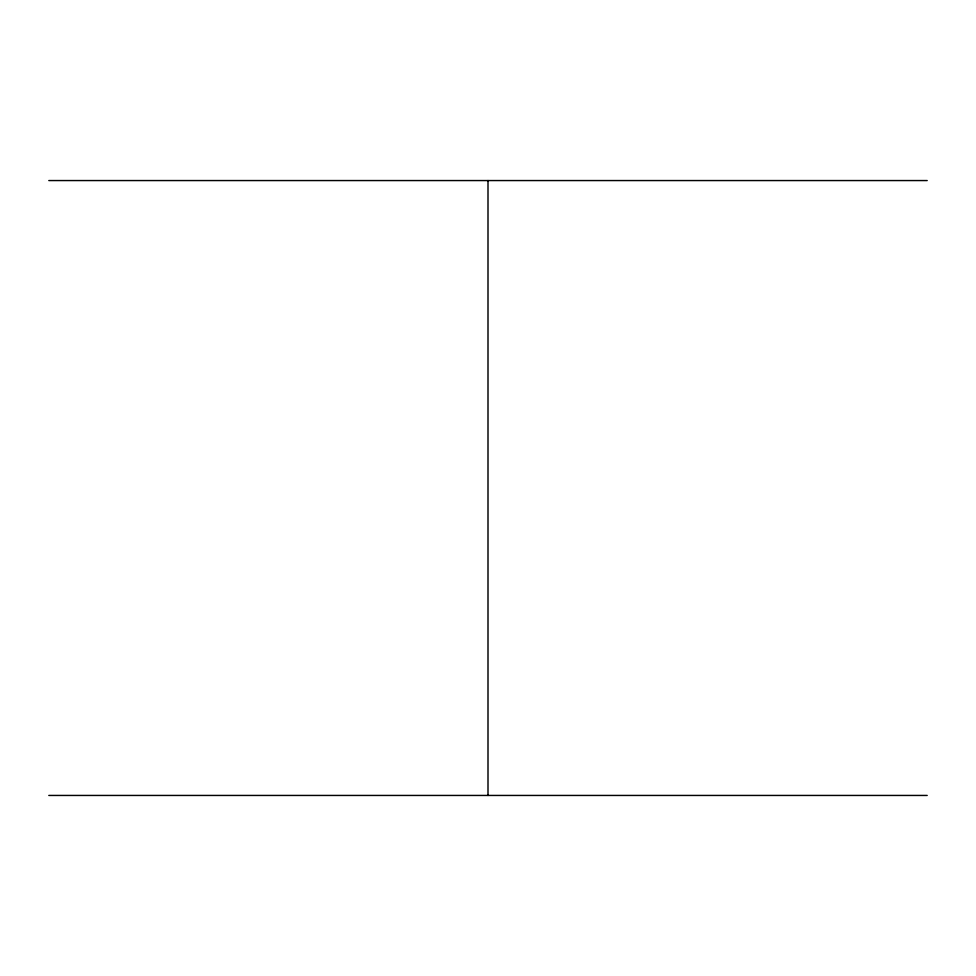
<?xml version="1.0" encoding="UTF-8"?>
<svg xmlns="http://www.w3.org/2000/svg" width="976" height="976" viewBox="0 0 976 976"><rect width="100%" height="100%" fill="white"/><g stroke="black" fill="none" stroke-linecap="round" stroke-linejoin="round"><path stroke-width="1.46" d="M48.8 180.56L927.2 180.56M48.8 795.44L927.2 795.44M488 180.56L488 795.44"/></g></svg>
